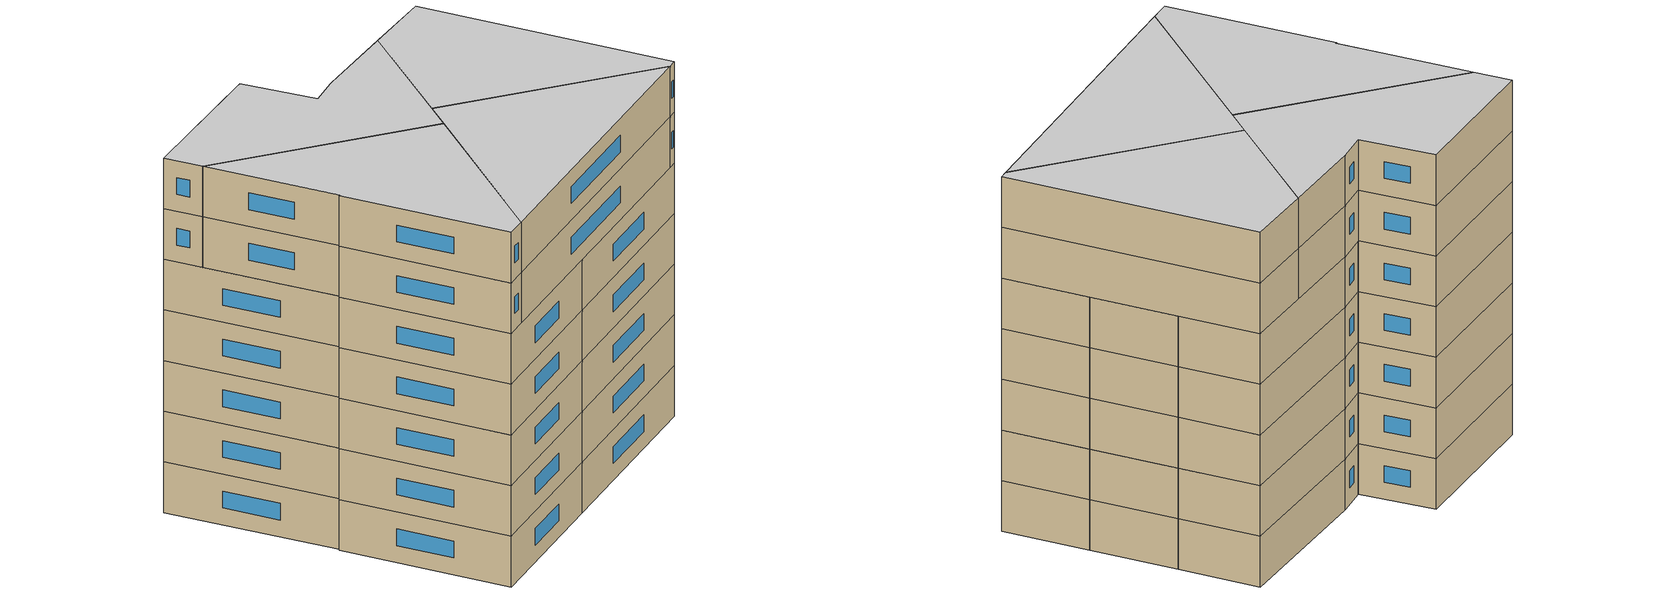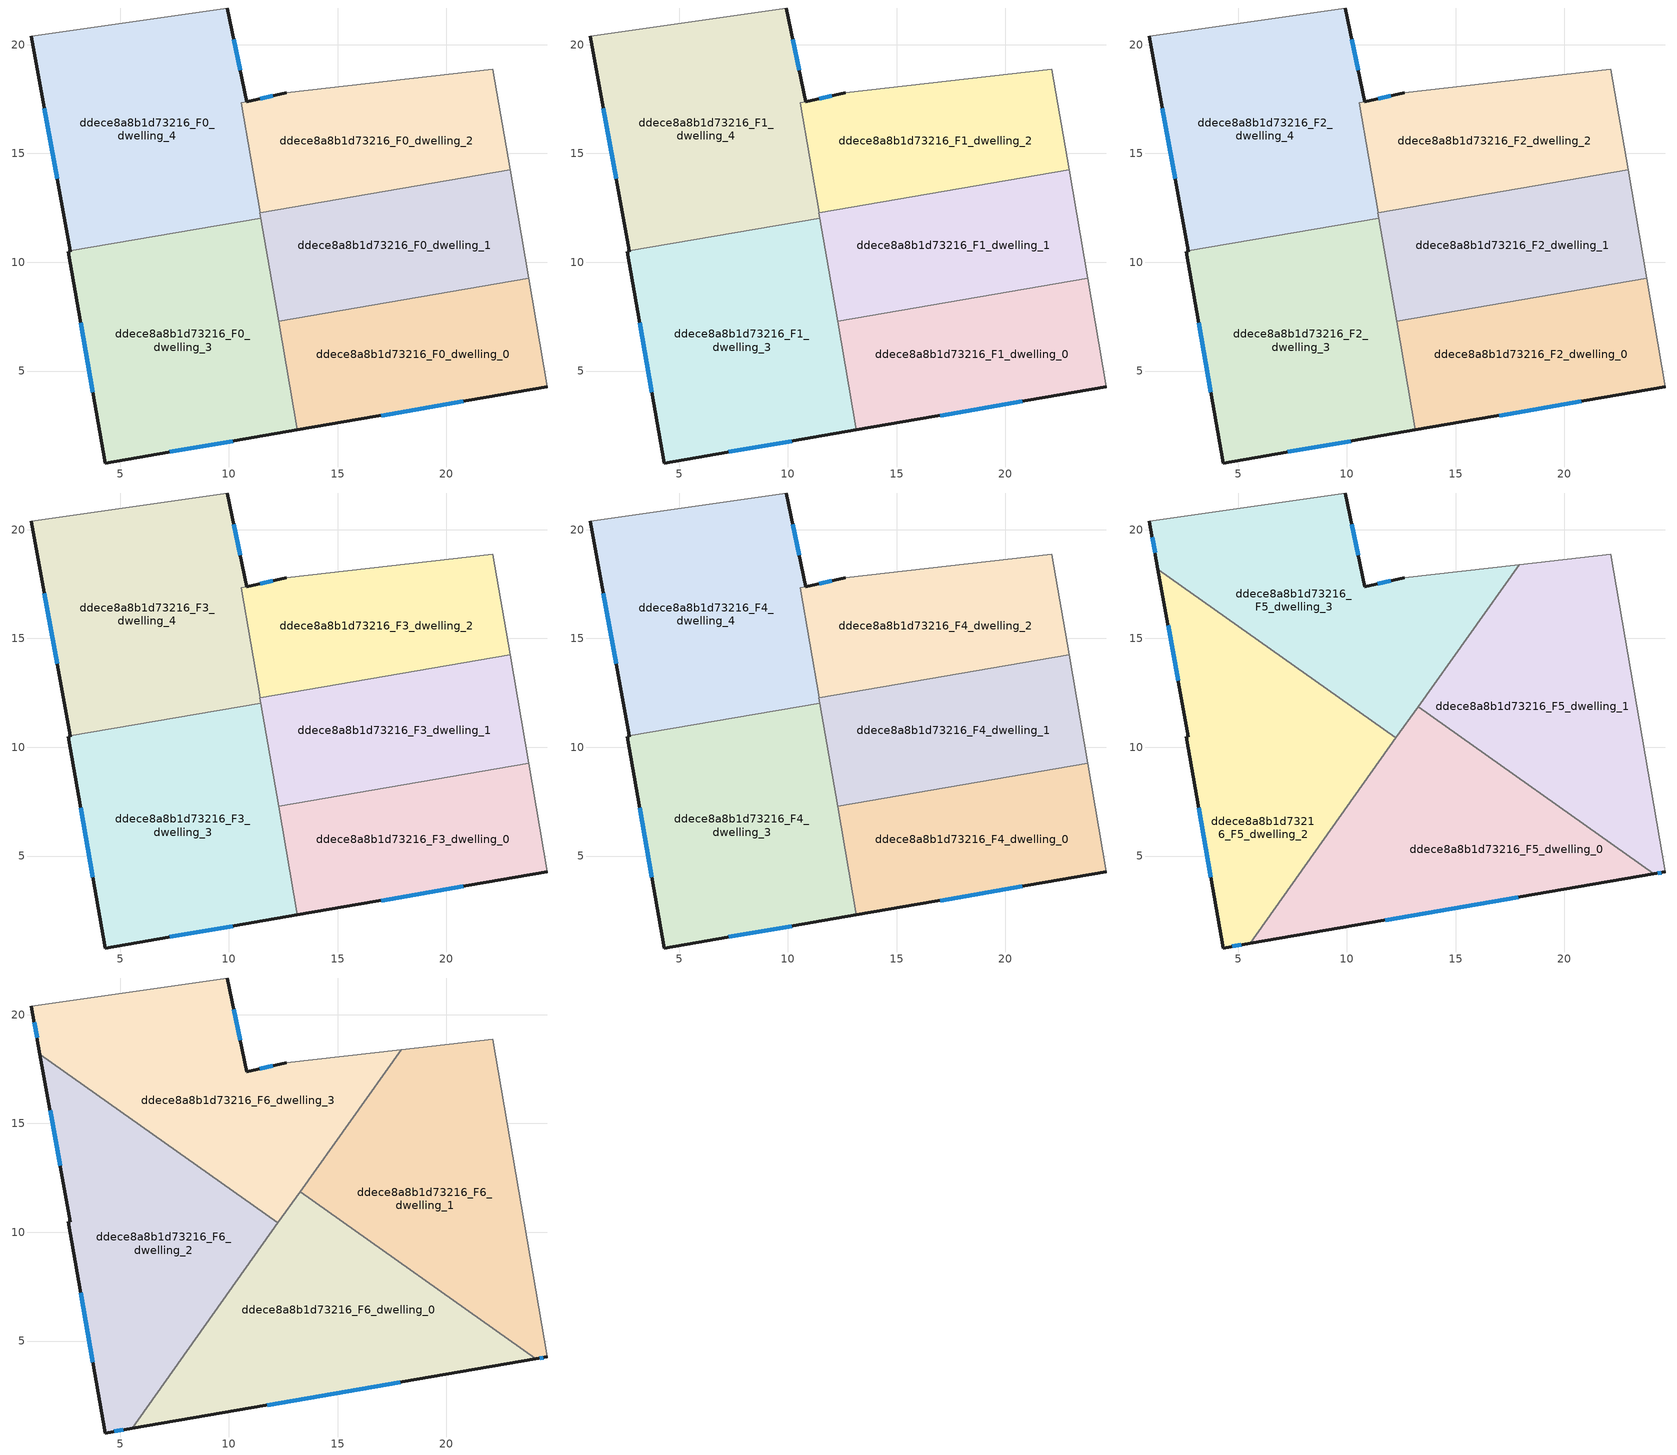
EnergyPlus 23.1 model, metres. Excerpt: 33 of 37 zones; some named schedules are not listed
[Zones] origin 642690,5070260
ddece8a8b1d73216_F0_dwelling_0
 floor ground (EU_floor_Construction): 23.78,9.26 24.63,4.27 13.14,2.29 12.29,7.29 z0
 wall outside (EU_wall_Construction): 13.14,2.29 24.63,4.27 z0:3
 wall to ddece8a8b1d73216_F0_dwelling_1 (EU_wall_Construction): 23.78,9.26 12.29,7.29 z0:3
 wall adiabatic (EU_wall_Construction): 24.63,4.27 23.78,9.26 z0:3
 wall to ddece8a8b1d73216_F0_dwelling_3 (EU_wall_Construction): 12.29,7.29 13.14,2.29 z0:3
 window (EU_Window_Construction): 17,2.95 20.78,3.61 z1.01:1.99
ddece8a8b1d73216_F0_dwelling_1
 floor ground (EU_floor_Construction): 22.93,14.25 23.78,9.26 12.29,7.29 11.43,12.28 z0
 wall adiabatic (EU_wall_Construction): 23.78,9.26 22.93,14.25 z0:3
 wall to ddece8a8b1d73216_F0_dwelling_2 (EU_wall_Construction): 22.93,14.25 11.44,12.28 z0:3
 wall to ddece8a8b1d73216_F0_dwelling_4 (EU_wall_Construction): 11.43,12.28 11.48,12.02 z0:3
 wall to ddece8a8b1d73216_F0_dwelling_3 (EU_wall_Construction): 11.48,12.02 12.29,7.29 z0:3
ddece8a8b1d73216_F0_dwelling_2
 floor ground (EU_floor_Construction): 22.14,18.88 22.93,14.25 11.44,12.28 10.57,17.32 10.83,17.38 12.63,17.78 z0
 wall outside (EU_wall_Construction): 12.63,17.78 10.83,17.38 z0:3
 wall to ddece8a8b1d73216_F0_dwelling_4 (EU_wall_Construction): 10.83,17.38 10.57,17.32 11.44,12.28 z0:3
 wall adiabatic (EU_wall_Construction): 22.93,14.25 22.14,18.88 12.63,17.78 z0:3
 window (EU_Window_Construction): 12.03,17.65 11.43,17.52 z1.01:1.99
ddece8a8b1d73216_F0_dwelling_3
 floor ground (EU_floor_Construction): 11.48,12.02 13.14,2.29 4.32,0.77 2.62,10.48 2.72,10.48 2.71,10.52 z0
 wall outside (EU_wall_Construction): 2.71,10.52 2.72,10.48 2.62,10.48 4.32,0.77 13.14,2.29 z0:3
 wall to ddece8a8b1d73216_F0_dwelling_4 (EU_wall_Construction): 11.48,12.02 2.71,10.52 z0:3
 window (EU_Window_Construction): 7.28,1.28 10.18,1.78 / 3.19,7.22 3.75,4.03 z1.01:1.99
ddece8a8b1d73216_F0_dwelling_4
 floor ground (EU_floor_Construction): 9.93,21.68 10.83,17.38 10.57,17.32 11.44,12.28 11.48,12.02 2.71,10.52 0.92,20.39 z0
 wall outside (EU_wall_Construction): 0.92,20.39 2.71,10.52 / 10.83,17.38 9.93,21.68 z0:3
 wall adiabatic (EU_wall_Construction): 9.93,21.68 0.92,20.39 z0:3
 window (EU_Window_Construction): 1.52,17.08 2.11,13.83 / 10.53,18.82 10.23,20.24 z1.01:1.99
ddece8a8b1d73216_F1_dwelling_0
 floor to ddece8a8b1d73216_F0_dwelling_0 (EU_floor_Construction): 23.78,9.26 24.63,4.27 13.14,2.29 12.29,7.29 z3
 wall outside (EU_wall_Construction): 13.14,2.29 24.63,4.27 z3:6
 wall to ddece8a8b1d73216_F1_dwelling_1 (EU_wall_Construction): 23.78,9.26 12.29,7.29 z3:6
 wall adiabatic (EU_wall_Construction): 24.63,4.27 23.78,9.26 z3:6
 wall to ddece8a8b1d73216_F1_dwelling_3 (EU_wall_Construction): 12.29,7.29 13.14,2.29 z3:6
 window (EU_Window_Construction): 17,2.95 20.78,3.61 z4.01:4.99
ddece8a8b1d73216_F1_dwelling_1
 floor to ddece8a8b1d73216_F0_dwelling_1 (EU_floor_Construction): 22.93,14.25 23.78,9.26 12.29,7.29 11.43,12.28 z3
 wall adiabatic (EU_wall_Construction): 23.78,9.26 22.93,14.25 z3:6
 wall to ddece8a8b1d73216_F1_dwelling_2 (EU_wall_Construction): 22.93,14.25 11.44,12.28 z3:6
 wall to ddece8a8b1d73216_F1_dwelling_4 (EU_wall_Construction): 11.43,12.28 11.48,12.02 z3:6
 wall to ddece8a8b1d73216_F1_dwelling_3 (EU_wall_Construction): 11.48,12.02 12.29,7.29 z3:6
ddece8a8b1d73216_F1_dwelling_2
 floor to ddece8a8b1d73216_F0_dwelling_2 (EU_floor_Construction): 22.14,18.88 22.93,14.25 11.44,12.28 10.57,17.32 10.83,17.38 12.63,17.78 z3
 wall outside (EU_wall_Construction): 12.63,17.78 10.83,17.38 z3:6
 wall to ddece8a8b1d73216_F1_dwelling_4 (EU_wall_Construction): 10.83,17.38 10.57,17.32 11.44,12.28 z3:6
 wall adiabatic (EU_wall_Construction): 22.93,14.25 22.14,18.88 12.63,17.78 z3:6
 window (EU_Window_Construction): 12.03,17.65 11.43,17.52 z4.01:4.99
ddece8a8b1d73216_F1_dwelling_3
 floor to ddece8a8b1d73216_F0_dwelling_3 (EU_floor_Construction): 11.48,12.02 13.14,2.29 4.32,0.77 2.62,10.48 2.72,10.48 2.71,10.52 z3
 wall outside (EU_wall_Construction): 2.71,10.52 2.72,10.48 2.62,10.48 4.32,0.77 13.14,2.29 z3:6
 wall to ddece8a8b1d73216_F1_dwelling_4 (EU_wall_Construction): 11.48,12.02 2.71,10.52 z3:6
 window (EU_Window_Construction): 7.28,1.28 10.18,1.78 / 3.19,7.22 3.75,4.03 z4.01:4.99
ddece8a8b1d73216_F1_dwelling_4
 floor to ddece8a8b1d73216_F0_dwelling_4 (EU_floor_Construction): 9.93,21.68 10.83,17.38 10.57,17.32 11.43,12.28 11.48,12.02 2.71,10.52 0.92,20.39 z3
 wall outside (EU_wall_Construction): 0.92,20.39 2.71,10.52 / 10.83,17.38 9.93,21.68 z3:6
 wall adiabatic (EU_wall_Construction): 9.93,21.68 0.92,20.39 z3:6
 window (EU_Window_Construction): 1.52,17.08 2.11,13.83 / 10.53,18.82 10.23,20.24 z4.01:4.99
ddece8a8b1d73216_F2_dwelling_0
 floor to ddece8a8b1d73216_F1_dwelling_0 (EU_floor_Construction): 23.78,9.26 24.63,4.27 13.14,2.29 12.29,7.29 z6
 wall outside (EU_wall_Construction): 13.14,2.29 24.63,4.27 z6:9
 wall to ddece8a8b1d73216_F2_dwelling_1 (EU_wall_Construction): 23.78,9.26 12.29,7.29 z6:9
 wall adiabatic (EU_wall_Construction): 24.63,4.27 23.78,9.26 z6:9
 wall to ddece8a8b1d73216_F2_dwelling_3 (EU_wall_Construction): 12.29,7.29 13.14,2.29 z6:9
 window (EU_Window_Construction): 17,2.95 20.78,3.61 z7.01:7.99
ddece8a8b1d73216_F2_dwelling_1
 floor to ddece8a8b1d73216_F1_dwelling_1 (EU_floor_Construction): 22.93,14.25 23.78,9.26 12.29,7.29 11.43,12.28 z6
 wall adiabatic (EU_wall_Construction): 23.78,9.26 22.93,14.25 z6:9
 wall to ddece8a8b1d73216_F2_dwelling_2 (EU_wall_Construction): 22.93,14.25 11.44,12.28 z6:9
 wall to ddece8a8b1d73216_F2_dwelling_4 (EU_wall_Construction): 11.43,12.28 11.48,12.02 z6:9
 wall to ddece8a8b1d73216_F2_dwelling_3 (EU_wall_Construction): 11.48,12.02 12.29,7.29 z6:9
ddece8a8b1d73216_F2_dwelling_2
 floor to ddece8a8b1d73216_F1_dwelling_2 (EU_floor_Construction): 22.14,18.88 22.93,14.25 11.44,12.28 10.57,17.32 10.83,17.38 12.63,17.78 z6
 wall outside (EU_wall_Construction): 12.63,17.78 10.83,17.38 z6:9
 wall to ddece8a8b1d73216_F2_dwelling_4 (EU_wall_Construction): 10.83,17.38 10.57,17.32 11.44,12.28 z6:9
 wall adiabatic (EU_wall_Construction): 22.93,14.25 22.14,18.88 12.63,17.78 z6:9
 window (EU_Window_Construction): 12.03,17.65 11.43,17.52 z7.01:7.99
ddece8a8b1d73216_F2_dwelling_3
 floor to ddece8a8b1d73216_F1_dwelling_3 (EU_floor_Construction): 11.48,12.02 13.14,2.29 4.32,0.77 2.62,10.48 2.72,10.48 2.71,10.52 z6
 wall outside (EU_wall_Construction): 2.71,10.52 2.72,10.48 2.62,10.48 4.32,0.77 13.14,2.29 z6:9
 wall to ddece8a8b1d73216_F2_dwelling_4 (EU_wall_Construction): 11.48,12.02 2.71,10.52 z6:9
 window (EU_Window_Construction): 7.28,1.28 10.18,1.78 / 3.19,7.22 3.75,4.03 z7.01:7.99
ddece8a8b1d73216_F2_dwelling_4
 floor to ddece8a8b1d73216_F1_dwelling_4 (EU_floor_Construction): 9.93,21.68 10.83,17.38 10.57,17.32 11.43,12.28 11.48,12.02 2.71,10.52 0.92,20.39 z6
 wall outside (EU_wall_Construction): 0.92,20.39 2.71,10.52 / 10.83,17.38 9.93,21.68 z6:9
 wall adiabatic (EU_wall_Construction): 9.93,21.68 0.92,20.39 z6:9
 window (EU_Window_Construction): 1.52,17.08 2.11,13.83 / 10.53,18.82 10.23,20.24 z7.01:7.99
ddece8a8b1d73216_F3_dwelling_0
 floor to ddece8a8b1d73216_F2_dwelling_0 (EU_floor_Construction): 23.78,9.26 24.63,4.27 13.14,2.29 12.29,7.29 z9
 wall outside (EU_wall_Construction): 13.14,2.29 24.63,4.27 z9:12
 wall to ddece8a8b1d73216_F3_dwelling_1 (EU_wall_Construction): 23.78,9.26 12.29,7.29 z9:12
 wall adiabatic (EU_wall_Construction): 24.63,4.27 23.78,9.26 z9:12
 wall to ddece8a8b1d73216_F3_dwelling_3 (EU_wall_Construction): 12.29,7.29 13.14,2.29 z9:12
 window (EU_Window_Construction): 17,2.95 20.78,3.61 z10.01:10.99
ddece8a8b1d73216_F3_dwelling_1
 floor to ddece8a8b1d73216_F2_dwelling_1 (EU_floor_Construction): 22.93,14.25 23.78,9.26 12.29,7.29 11.43,12.28 z9
 wall adiabatic (EU_wall_Construction): 23.78,9.26 22.93,14.25 z9:12
 wall to ddece8a8b1d73216_F3_dwelling_2 (EU_wall_Construction): 22.93,14.25 11.44,12.28 z9:12
 wall to ddece8a8b1d73216_F3_dwelling_4 (EU_wall_Construction): 11.43,12.28 11.48,12.02 z9:12
 wall to ddece8a8b1d73216_F3_dwelling_3 (EU_wall_Construction): 11.48,12.02 12.29,7.29 z9:12
ddece8a8b1d73216_F3_dwelling_2
 floor to ddece8a8b1d73216_F2_dwelling_2 (EU_floor_Construction): 22.14,18.88 22.93,14.25 11.44,12.28 10.57,17.32 10.83,17.38 12.63,17.78 z9
 wall outside (EU_wall_Construction): 12.63,17.78 10.83,17.38 z9:12
 wall to ddece8a8b1d73216_F3_dwelling_4 (EU_wall_Construction): 10.83,17.38 10.57,17.32 11.44,12.28 z9:12
 wall adiabatic (EU_wall_Construction): 22.93,14.25 22.14,18.88 12.63,17.78 z9:12
 window (EU_Window_Construction): 12.03,17.65 11.43,17.52 z10.01:10.99
ddece8a8b1d73216_F3_dwelling_3
 floor to ddece8a8b1d73216_F2_dwelling_3 (EU_floor_Construction): 11.48,12.02 13.14,2.29 4.32,0.77 2.62,10.48 2.72,10.48 2.71,10.52 z9
 wall outside (EU_wall_Construction): 2.71,10.52 2.72,10.48 2.62,10.48 4.32,0.77 13.14,2.29 z9:12
 wall to ddece8a8b1d73216_F3_dwelling_4 (EU_wall_Construction): 11.48,12.02 2.71,10.52 z9:12
 window (EU_Window_Construction): 7.28,1.28 10.18,1.78 / 3.19,7.22 3.75,4.03 z10.01:10.99
ddece8a8b1d73216_F3_dwelling_4
 floor to ddece8a8b1d73216_F2_dwelling_4 (EU_floor_Construction): 9.93,21.68 10.83,17.38 10.57,17.32 11.43,12.28 11.48,12.02 2.71,10.52 0.92,20.39 z9
 wall outside (EU_wall_Construction): 0.92,20.39 2.71,10.52 / 10.83,17.38 9.93,21.68 z9:12
 wall adiabatic (EU_wall_Construction): 9.93,21.68 0.92,20.39 z9:12
 window (EU_Window_Construction): 1.52,17.08 2.11,13.83 / 10.53,18.82 10.23,20.24 z10.01:10.99
ddece8a8b1d73216_F4_dwelling_0
 floor to ddece8a8b1d73216_F3_dwelling_0 (EU_floor_Construction): 23.78,9.26 24.63,4.27 13.14,2.29 12.29,7.29 z12
 wall outside (EU_wall_Construction): 13.14,2.29 24.63,4.27 z12:15
 wall to ddece8a8b1d73216_F4_dwelling_1 (EU_wall_Construction): 23.78,9.26 12.29,7.29 z12:15
 wall adiabatic (EU_wall_Construction): 24.63,4.27 23.78,9.26 z12:15
 wall to ddece8a8b1d73216_F4_dwelling_3 (EU_wall_Construction): 12.29,7.29 13.14,2.29 z12:15
 window (EU_Window_Construction): 17,2.95 20.78,3.61 z13.01:13.99
ddece8a8b1d73216_F4_dwelling_1
 floor to ddece8a8b1d73216_F3_dwelling_1 (EU_floor_Construction): 22.93,14.25 23.78,9.26 12.29,7.29 11.43,12.28 z12
 wall adiabatic (EU_wall_Construction): 23.78,9.26 22.93,14.25 z12:15
 wall to ddece8a8b1d73216_F4_dwelling_2 (EU_wall_Construction): 22.93,14.25 11.44,12.28 z12:15
 wall to ddece8a8b1d73216_F4_dwelling_4 (EU_wall_Construction): 11.43,12.28 11.48,12.02 z12:15
 wall to ddece8a8b1d73216_F4_dwelling_3 (EU_wall_Construction): 11.48,12.02 12.29,7.29 z12:15
 ceiling adiabatic (EU_roof_Construction): 12.26,10.42 11.68,10.83 11.85,9.85 13.87,12.7 z15
ddece8a8b1d73216_F4_dwelling_2
 floor to ddece8a8b1d73216_F3_dwelling_2 (EU_floor_Construction): 22.14,18.88 22.93,14.25 11.44,12.28 10.57,17.32 10.83,17.38 12.63,17.78 z12
 wall outside (EU_wall_Construction): 12.63,17.78 10.83,17.38 z12:15
 wall to ddece8a8b1d73216_F4_dwelling_4 (EU_wall_Construction): 10.83,17.38 10.57,17.32 11.44,12.28 z12:15
 wall adiabatic (EU_wall_Construction): 22.93,14.25 22.14,18.88 12.63,17.78 z12:15
 window (EU_Window_Construction): 12.03,17.65 11.43,17.52 z13.01:13.99
ddece8a8b1d73216_F4_dwelling_3
 floor to ddece8a8b1d73216_F3_dwelling_3 (EU_floor_Construction): 11.48,12.02 13.14,2.29 4.32,0.77 2.62,10.48 2.72,10.48 2.71,10.52 z12
 wall outside (EU_wall_Construction): 2.71,10.52 2.72,10.48 2.62,10.48 4.32,0.77 13.14,2.29 z12:15
 wall to ddece8a8b1d73216_F4_dwelling_4 (EU_wall_Construction): 11.48,12.02 2.71,10.52 z12:15
 window (EU_Window_Construction): 7.28,1.28 10.18,1.78 / 3.19,7.22 3.75,4.03 z13.01:13.99
ddece8a8b1d73216_F4_dwelling_4
 floor to ddece8a8b1d73216_F3_dwelling_4 (EU_floor_Construction): 9.93,21.68 10.83,17.38 10.57,17.32 11.43,12.28 11.48,12.02 2.71,10.52 0.92,20.39 z12
 wall outside (EU_wall_Construction): 0.92,20.39 2.71,10.52 / 10.83,17.38 9.93,21.68 z12:15
 wall adiabatic (EU_wall_Construction): 9.93,21.68 0.92,20.39 z12:15
 window (EU_Window_Construction): 1.52,17.08 2.11,13.83 / 10.53,18.82 10.23,20.24 z13.01:13.99
ddece8a8b1d73216_F5_dwelling_0
 floor to ddece8a8b1d73216_F4_dwelling_0 (EU_floor_Construction): 24.11,4.18 13.14,2.29 12.29,7.29 18.28,8.32 z15
 floor to ddece8a8b1d73216_F4_dwelling_3 (EU_floor_Construction): 11.85,9.85 13.14,2.29 5.56,0.99 z15
 floor to ddece8a8b1d73216_F4_dwelling_1 (EU_floor_Construction): 18.28,8.32 12.29,7.29 11.85,9.85 13.28,11.87 z15
 wall outside (EU_wall_Construction): 5.56,0.99 24.11,4.18 z15:18
 wall to ddece8a8b1d73216_F5_dwelling_1 (EU_wall_Construction): 24.11,4.18 13.28,11.87 z15:18
 wall to ddece8a8b1d73216_F5_dwelling_2 (EU_wall_Construction): 12.26,10.42 5.56,0.99 z15:18
 wall to ddece8a8b1d73216_F5_dwelling_3 (EU_wall_Construction): 13.28,11.87 12.26,10.42 z15:18
 window (EU_Window_Construction): 11.78,2.06 17.89,3.11 z16.01:16.99
ddece8a8b1d73216_F5_dwelling_1
 floor to ddece8a8b1d73216_F4_dwelling_1 (EU_floor_Construction): 22.93,14.25 23.78,9.26 18.28,8.32 13.28,11.87 13.87,12.7 z15
 floor to ddece8a8b1d73216_F4_dwelling_0 (EU_floor_Construction): 23.78,9.26 24.63,4.27 24.11,4.18 18.28,8.32 z15
 floor to ddece8a8b1d73216_F4_dwelling_2 (EU_floor_Construction): 22.14,18.88 22.93,14.25 13.87,12.7 17.91,18.39 z15
 wall outside (EU_wall_Construction): 24.11,4.18 24.63,4.27 z15:18
 wall adiabatic (EU_wall_Construction): 24.63,4.27 22.14,18.88 17.91,18.39 z15:18
 wall to ddece8a8b1d73216_F5_dwelling_3 (EU_wall_Construction): 17.91,18.39 13.28,11.87 z15:18
 window (EU_Window_Construction): 24.28,4.21 24.46,4.24 z16.01:16.99
ddece8a8b1d73216_F5_dwelling_2
 floor to ddece8a8b1d73216_F4_dwelling_3 (EU_floor_Construction): 11.68,10.83 11.85,9.85 5.56,0.99 4.32,0.77 2.62,10.48 2.72,10.48 2.71,10.52 10.3,11.82 z15
 floor adiabatic (EU_floor_Construction): 12.26,10.42 11.85,9.85 11.68,10.83 z15
 floor to ddece8a8b1d73216_F4_dwelling_4 (EU_floor_Construction): 10.3,11.82 2.71,10.52 1.32,18.19 z15
 wall outside (EU_wall_Construction): 1.32,18.19 2.72,10.48 2.62,10.48 4.32,0.77 5.56,0.99 z15:18
 wall to ddece8a8b1d73216_F5_dwelling_3 (EU_wall_Construction): 12.26,10.42 1.32,18.19 z15:18
 window (EU_Window_Construction): 1.79,15.6 2.25,13.06 / 4.73,0.84 5.14,0.91 / 3.19,7.22 3.75,4.03 z16.01:16.99
ddece8a8b1d73216_F5_dwelling_3
 floor outside (EU_floor_Construction): 9.93,21.68 10.83,17.38 10.57,17.32 10.83,17.38 z15
 floor to ddece8a8b1d73216_F4_dwelling_2 (EU_floor_Construction): 17.91,18.39 13.87,12.7 11.44,12.28 10.57,17.32 10.83,17.38 12.63,17.78 z15
 floor to ddece8a8b1d73216_F4_dwelling_4 (EU_floor_Construction): 9.93,21.68 10.83,17.38 10.57,17.32 11.43,12.28 11.48,12.02 10.3,11.82 1.32,18.19 0.92,20.39 z15
 floor to ddece8a8b1d73216_F4_dwelling_3 (EU_floor_Construction): 11.48,12.02 11.68,10.83 10.3,11.82 z15
 floor to ddece8a8b1d73216_F4_dwelling_1 (EU_floor_Construction): 13.87,12.7 12.26,10.42 11.68,10.83 11.48,12.02 11.44,12.28 z15
 wall outside (EU_wall_Construction): 0.92,20.39 1.32,18.19 / 12.63,17.78 10.83,17.38 9.93,21.68 z15:18
 wall adiabatic (EU_wall_Construction): 9.93,21.68 0.92,20.39 / 17.91,18.39 12.63,17.78 z15:18
 window (EU_Window_Construction): 1.05,19.65 1.19,18.93 / 10.53,18.82 10.23,20.24 / 12.02,17.65 11.43,17.52 z16.01:16.99
ddece8a8b1d73216_F6_dwelling_0
 floor to ddece8a8b1d73216_F5_dwelling_0 (EU_floor_Construction): 24.11,4.18 5.56,0.99 13.28,11.87 z18
 wall outside (EU_wall_Construction): 5.56,0.99 24.11,4.18 z18:21
 wall to ddece8a8b1d73216_F6_dwelling_1 (EU_wall_Construction): 24.11,4.18 13.28,11.87 z18:21
 wall to ddece8a8b1d73216_F6_dwelling_2 (EU_wall_Construction): 12.26,10.42 5.56,0.99 z18:21
 wall to ddece8a8b1d73216_F6_dwelling_3 (EU_wall_Construction): 13.28,11.87 12.26,10.42 z18:21
 window (EU_Window_Construction): 11.78,2.06 17.89,3.11 z19.01:19.99
 ceiling to ddece8a8b1d73216_F7_dwelling_0 (EU_floor_Construction): 24.11,4.18 13.28,11.87 5.56,0.99 z21
ddece8a8b1d73216_F6_dwelling_1
 floor to ddece8a8b1d73216_F5_dwelling_1 (EU_floor_Construction): 22.14,18.88 24.63,4.27 24.11,4.18 13.28,11.87 17.91,18.39 z18
 wall outside (EU_wall_Construction): 24.11,4.18 24.63,4.27 z18:21
 wall adiabatic (EU_wall_Construction): 24.63,4.27 22.14,18.88 17.91,18.39 z18:21
 wall to ddece8a8b1d73216_F6_dwelling_3 (EU_wall_Construction): 17.91,18.39 13.28,11.87 z18:21
 window (EU_Window_Construction): 24.28,4.21 24.46,4.24 z19.01:19.99
 ceiling to ddece8a8b1d73216_F7_dwelling_1 (EU_floor_Construction): 24.63,4.27 22.14,18.88 17.91,18.39 13.28,11.87 24.11,4.18 z21
ddece8a8b1d73216_F6_dwelling_2
 floor to ddece8a8b1d73216_F5_dwelling_2 (EU_floor_Construction): 12.26,10.42 5.56,0.99 4.32,0.77 2.62,10.48 2.72,10.48 1.32,18.19 z18
 wall outside (EU_wall_Construction): 1.32,18.19 2.72,10.48 2.62,10.48 4.32,0.77 5.56,0.99 z18:21
 wall to ddece8a8b1d73216_F6_dwelling_3 (EU_wall_Construction): 12.26,10.42 1.32,18.19 z18:21
 window (EU_Window_Construction): 1.79,15.6 2.25,13.06 / 4.73,0.84 5.14,0.91 / 3.19,7.22 3.75,4.03 z19.01:19.99
 ceiling to ddece8a8b1d73216_F7_dwelling_2 (EU_floor_Construction): 5.56,0.99 12.26,10.42 1.32,18.19 2.72,10.48 2.62,10.48 4.32,0.77 z21
ddece8a8b1d73216_F6_dwelling_3
 floor to ddece8a8b1d73216_F5_dwelling_3 (EU_floor_Construction): 17.91,18.39 12.26,10.42 1.32,18.19 0.92,20.39 9.93,21.68 10.83,17.38 12.63,17.78 z18
 wall outside (EU_wall_Construction): 0.92,20.39 1.32,18.19 / 12.63,17.78 10.83,17.38 9.93,21.68 z18:21
 wall adiabatic (EU_wall_Construction): 9.93,21.68 0.92,20.39 / 17.91,18.39 12.63,17.78 z18:21
 window (EU_Window_Construction): 1.05,19.65 1.19,18.93 / 10.53,18.82 10.23,20.24 / 12.02,17.65 11.43,17.52 z19.01:19.99
 ceiling to ddece8a8b1d73216_F7_dwelling_3 (EU_floor_Construction): 12.26,10.42 17.91,18.39 12.63,17.78 10.83,17.38 9.93,21.68 0.92,20.39 1.32,18.19 z21
[Building]
EU S2 Campaign: North Axis=0; Terrain=City; Solar Distribution=FullExterior
[Site:Location]
Lyon-Bron: Latitude=45.75; Longitude=5; Time Zone=1; Elevation=198
[SizingPeriod:WeatherFileDays]
AnnualSizingPeriod: Begin Month=1; Begin Day of Month=1; End Month=12; End Day of Month=31; Day of Week for Start Day=Monday; Use Weather File Daylight Saving Period=No; Use Weather File Rain and Snow Indicators=No
[MATERIAL]
EU_InternalMass_Material: Roughness=MediumRough; Thickness=0.1; Conductivity=1; Density=1800; Specific Heat=900; Thermal Absorptance=0.9; Solar Absorptance=0.7; Visible Absorptance=0.7
[MATERIAL:NOMASS] Roughness=MediumRough; Thermal Absorptance=0.9; Solar Absorptance=0.7; Visible Absorptance=0.7
Name | Thermal Resistance
EU_wall_NoMass | 2.13739
EU_roof_NoMass | 2.58516
EU_floor_NoMass | 2.09377
[WINDOWMATERIAL:SIMPLEGLAZINGSYSTEM]
EU_Window_SimpleGlazing: UFactor=1.70574; Solar Heat Gain Coefficient=0.63; Visible Transmittance=0.63
[CONSTRUCTION]
EU_wall_Construction: EU_wall_NoMass
EU_roof_Construction: EU_roof_NoMass
EU_floor_Construction: EU_floor_NoMass
EU_Window_Construction: EU_Window_SimpleGlazing
EU_InternalMass_Construction: EU_InternalMass_Material
[ZONE] Type=1; Multiplier=1; Ceiling Height=autocalculate; Floor Area=autocalculate; Part of Total Floor Area=Yes
Name | Volume
ddece8a8b1d73216_F0_dwelling_0; ddece8a8b1d73216_F1_dwelling_0; ddece8a8b1d73216_F2_dwelling_0; ddece8a8b1d73216_F3_dwelling_0; ddece8a8b1d73216_F4_dwelling_0 | 177.226
ddece8a8b1d73216_F5_dwelling_0; ddece8a8b1d73216_F6_dwelling_0 | 265.809
ddece8a8b1d73216_F0_dwelling_1; ddece8a8b1d73216_F1_dwelling_1; ddece8a8b1d73216_F2_dwelling_1; ddece8a8b1d73216_F3_dwelling_1; ddece8a8b1d73216_F4_dwelling_1 | 177.188
ddece8a8b1d73216_F5_dwelling_1; ddece8a8b1d73216_F6_dwelling_1 | 265.81
ddece8a8b1d73216_F0_dwelling_2; ddece8a8b1d73216_F1_dwelling_2; ddece8a8b1d73216_F2_dwelling_2; ddece8a8b1d73216_F3_dwelling_2; ddece8a8b1d73216_F4_dwelling_2 | 174.687
ddece8a8b1d73216_F5_dwelling_2; ddece8a8b1d73216_F6_dwelling_2 | 265.792
ddece8a8b1d73216_F0_dwelling_3; ddece8a8b1d73216_F1_dwelling_3; ddece8a8b1d73216_F2_dwelling_3; ddece8a8b1d73216_F3_dwelling_3; ddece8a8b1d73216_F4_dwelling_3 | 265.799
ddece8a8b1d73216_F5_dwelling_3; ddece8a8b1d73216_F6_dwelling_3 | 265.813
ddece8a8b1d73216_F0_dwelling_4 | 268.343
ddece8a8b1d73216_F1_dwelling_4; ddece8a8b1d73216_F2_dwelling_4; ddece8a8b1d73216_F3_dwelling_4; ddece8a8b1d73216_F4_dwelling_4 | 268.299
[INTERNALMASS] Construction=EU_InternalMass_Construction
Name | Zone or ZoneList | Surface Area
ddece8a8b1d73216_F0_dwelling_0_EU_InternalMass | ddece8a8b1d73216_F0_dwelling_0 | 59.0753
ddece8a8b1d73216_F0_dwelling_1_EU_InternalMass | ddece8a8b1d73216_F0_dwelling_1 | 59.0624
ddece8a8b1d73216_F0_dwelling_2_EU_InternalMass | ddece8a8b1d73216_F0_dwelling_2 | 58.2289
ddece8a8b1d73216_F0_dwelling_3_EU_InternalMass | ddece8a8b1d73216_F0_dwelling_3 | 88.5998
ddece8a8b1d73216_F0_dwelling_4_EU_InternalMass | ddece8a8b1d73216_F0_dwelling_4 | 89.4474
ddece8a8b1d73216_F1_dwelling_0_EU_InternalMass | ddece8a8b1d73216_F1_dwelling_0 | 59.0753
ddece8a8b1d73216_F1_dwelling_1_EU_InternalMass | ddece8a8b1d73216_F1_dwelling_1 | 59.0624
ddece8a8b1d73216_F1_dwelling_2_EU_InternalMass | ddece8a8b1d73216_F1_dwelling_2 | 58.2289
ddece8a8b1d73216_F1_dwelling_3_EU_InternalMass | ddece8a8b1d73216_F1_dwelling_3 | 88.5998
ddece8a8b1d73216_F1_dwelling_4_EU_InternalMass | ddece8a8b1d73216_F1_dwelling_4 | 89.4474
ddece8a8b1d73216_F2_dwelling_0_EU_InternalMass | ddece8a8b1d73216_F2_dwelling_0 | 59.0753
ddece8a8b1d73216_F2_dwelling_1_EU_InternalMass | ddece8a8b1d73216_F2_dwelling_1 | 59.0624
ddece8a8b1d73216_F2_dwelling_2_EU_InternalMass | ddece8a8b1d73216_F2_dwelling_2 | 58.2289
ddece8a8b1d73216_F2_dwelling_3_EU_InternalMass | ddece8a8b1d73216_F2_dwelling_3 | 88.5998
ddece8a8b1d73216_F2_dwelling_4_EU_InternalMass | ddece8a8b1d73216_F2_dwelling_4 | 89.4474
ddece8a8b1d73216_F3_dwelling_0_EU_InternalMass | ddece8a8b1d73216_F3_dwelling_0 | 59.0753
ddece8a8b1d73216_F3_dwelling_1_EU_InternalMass | ddece8a8b1d73216_F3_dwelling_1 | 59.0624
ddece8a8b1d73216_F3_dwelling_2_EU_InternalMass | ddece8a8b1d73216_F3_dwelling_2 | 58.2289
ddece8a8b1d73216_F3_dwelling_3_EU_InternalMass | ddece8a8b1d73216_F3_dwelling_3 | 88.5998
ddece8a8b1d73216_F3_dwelling_4_EU_InternalMass | ddece8a8b1d73216_F3_dwelling_4 | 89.4474
ddece8a8b1d73216_F4_dwelling_0_EU_InternalMass | ddece8a8b1d73216_F4_dwelling_0 | 59.0753
ddece8a8b1d73216_F4_dwelling_1_EU_InternalMass | ddece8a8b1d73216_F4_dwelling_1 | 59.0624
ddece8a8b1d73216_F4_dwelling_2_EU_InternalMass | ddece8a8b1d73216_F4_dwelling_2 | 58.2289
ddece8a8b1d73216_F4_dwelling_3_EU_InternalMass | ddece8a8b1d73216_F4_dwelling_3 | 88.5998
ddece8a8b1d73216_F4_dwelling_4_EU_InternalMass | ddece8a8b1d73216_F4_dwelling_4 | 89.4474
ddece8a8b1d73216_F5_dwelling_0_EU_InternalMass | ddece8a8b1d73216_F5_dwelling_0 | 88.603
ddece8a8b1d73216_F5_dwelling_1_EU_InternalMass | ddece8a8b1d73216_F5_dwelling_1 | 88.6034
ddece8a8b1d73216_F5_dwelling_2_EU_InternalMass | ddece8a8b1d73216_F5_dwelling_2 | 88.5973
ddece8a8b1d73216_F5_dwelling_3_EU_InternalMass | ddece8a8b1d73216_F5_dwelling_3 | 88.6043
ddece8a8b1d73216_F6_dwelling_0_EU_InternalMass | ddece8a8b1d73216_F6_dwelling_0 | 88.603
ddece8a8b1d73216_F6_dwelling_1_EU_InternalMass | ddece8a8b1d73216_F6_dwelling_1 | 88.6034
ddece8a8b1d73216_F6_dwelling_2_EU_InternalMass | ddece8a8b1d73216_F6_dwelling_2 | 88.5973
ddece8a8b1d73216_F6_dwelling_3_EU_InternalMass | ddece8a8b1d73216_F6_dwelling_3 | 88.6043
[OTHEREQUIPMENT] Fuel Type=Electricity; Design Level Calculation Method=Watts/Area; Power per Zone Floor Area=1; Fraction Latent=0; Fraction Radiant=0; Fraction Lost=0; Carbon Dioxide Generation Rate=0; EndUse Subcategory=EU_Step8_InternalGains
Name | Zone or ZoneList or Space or SpaceList | Schedule
EU_Step8_InternalGain_ddece8a8b1d73216_F0_dwelling_0_f000 | ddece8a8b1d73216_F0_dwelling_0 | EU_Step8_GainSchedule_ddece8a8b1d73216_F0_dwelling_0_f000
EU_Step8_InternalGain_ddece8a8b1d73216_F0_dwelling_1_f000 | ddece8a8b1d73216_F0_dwelling_1 | EU_Step8_GainSchedule_ddece8a8b1d73216_F0_dwelling_1_f000
EU_Step8_InternalGain_ddece8a8b1d73216_F0_dwelling_2_f000 | ddece8a8b1d73216_F0_dwelling_2 | EU_Step8_GainSchedule_ddece8a8b1d73216_F0_dwelling_2_f000
EU_Step8_InternalGain_ddece8a8b1d73216_F0_dwelling_3_f000 | ddece8a8b1d73216_F0_dwelling_3 | EU_Step8_GainSchedule_ddece8a8b1d73216_F0_dwelling_3_f000
EU_Step8_InternalGain_ddece8a8b1d73216_F0_dwelling_4_f000 | ddece8a8b1d73216_F0_dwelling_4 | EU_Step8_GainSchedule_ddece8a8b1d73216_F0_dwelling_4_f000
EU_Step8_InternalGain_ddece8a8b1d73216_F1_dwelling_0_f000 | ddece8a8b1d73216_F1_dwelling_0 | EU_Step8_GainSchedule_ddece8a8b1d73216_F1_dwelling_0_f000
EU_Step8_InternalGain_ddece8a8b1d73216_F1_dwelling_1_f000 | ddece8a8b1d73216_F1_dwelling_1 | EU_Step8_GainSchedule_ddece8a8b1d73216_F1_dwelling_1_f000
EU_Step8_InternalGain_ddece8a8b1d73216_F1_dwelling_2_f000 | ddece8a8b1d73216_F1_dwelling_2 | EU_Step8_GainSchedule_ddece8a8b1d73216_F1_dwelling_2_f000
EU_Step8_InternalGain_ddece8a8b1d73216_F1_dwelling_3_f000 | ddece8a8b1d73216_F1_dwelling_3 | EU_Step8_GainSchedule_ddece8a8b1d73216_F1_dwelling_3_f000
EU_Step8_InternalGain_ddece8a8b1d73216_F1_dwelling_4_f000 | ddece8a8b1d73216_F1_dwelling_4 | EU_Step8_GainSchedule_ddece8a8b1d73216_F1_dwelling_4_f000
EU_Step8_InternalGain_ddece8a8b1d73216_F2_dwelling_0_f000 | ddece8a8b1d73216_F2_dwelling_0 | EU_Step8_GainSchedule_ddece8a8b1d73216_F2_dwelling_0_f000
EU_Step8_InternalGain_ddece8a8b1d73216_F2_dwelling_1_f000 | ddece8a8b1d73216_F2_dwelling_1 | EU_Step8_GainSchedule_ddece8a8b1d73216_F2_dwelling_1_f000
EU_Step8_InternalGain_ddece8a8b1d73216_F2_dwelling_2_f000 | ddece8a8b1d73216_F2_dwelling_2 | EU_Step8_GainSchedule_ddece8a8b1d73216_F2_dwelling_2_f000
EU_Step8_InternalGain_ddece8a8b1d73216_F2_dwelling_3_f000 | ddece8a8b1d73216_F2_dwelling_3 | EU_Step8_GainSchedule_ddece8a8b1d73216_F2_dwelling_3_f000
EU_Step8_InternalGain_ddece8a8b1d73216_F2_dwelling_4_f000 | ddece8a8b1d73216_F2_dwelling_4 | EU_Step8_GainSchedule_ddece8a8b1d73216_F2_dwelling_4_f000
EU_Step8_InternalGain_ddece8a8b1d73216_F3_dwelling_0_f000 | ddece8a8b1d73216_F3_dwelling_0 | EU_Step8_GainSchedule_ddece8a8b1d73216_F3_dwelling_0_f000
EU_Step8_InternalGain_ddece8a8b1d73216_F3_dwelling_1_f000 | ddece8a8b1d73216_F3_dwelling_1 | EU_Step8_GainSchedule_ddece8a8b1d73216_F3_dwelling_1_f000
EU_Step8_InternalGain_ddece8a8b1d73216_F3_dwelling_2_f000 | ddece8a8b1d73216_F3_dwelling_2 | EU_Step8_GainSchedule_ddece8a8b1d73216_F3_dwelling_2_f000
EU_Step8_InternalGain_ddece8a8b1d73216_F3_dwelling_3_f000 | ddece8a8b1d73216_F3_dwelling_3 | EU_Step8_GainSchedule_ddece8a8b1d73216_F3_dwelling_3_f000
EU_Step8_InternalGain_ddece8a8b1d73216_F3_dwelling_4_f000 | ddece8a8b1d73216_F3_dwelling_4 | EU_Step8_GainSchedule_ddece8a8b1d73216_F3_dwelling_4_f000
EU_Step8_InternalGain_ddece8a8b1d73216_F4_dwelling_0_f000 | ddece8a8b1d73216_F4_dwelling_0 | EU_Step8_GainSchedule_ddece8a8b1d73216_F4_dwelling_0_f000
EU_Step8_InternalGain_ddece8a8b1d73216_F4_dwelling_1_f000 | ddece8a8b1d73216_F4_dwelling_1 | EU_Step8_GainSchedule_ddece8a8b1d73216_F4_dwelling_1_f000
EU_Step8_InternalGain_ddece8a8b1d73216_F4_dwelling_2_f000 | ddece8a8b1d73216_F4_dwelling_2 | EU_Step8_GainSchedule_ddece8a8b1d73216_F4_dwelling_2_f000
EU_Step8_InternalGain_ddece8a8b1d73216_F4_dwelling_3_f000 | ddece8a8b1d73216_F4_dwelling_3 | EU_Step8_GainSchedule_ddece8a8b1d73216_F4_dwelling_3_f000
EU_Step8_InternalGain_ddece8a8b1d73216_F4_dwelling_4_f000 | ddece8a8b1d73216_F4_dwelling_4 | EU_Step8_GainSchedule_ddece8a8b1d73216_F4_dwelling_4_f000
EU_Step8_InternalGain_ddece8a8b1d73216_F5_dwelling_0_f000 | ddece8a8b1d73216_F5_dwelling_0 | EU_Step8_GainSchedule_ddece8a8b1d73216_F5_dwelling_0_f000
EU_Step8_InternalGain_ddece8a8b1d73216_F5_dwelling_1_f000 | ddece8a8b1d73216_F5_dwelling_1 | EU_Step8_GainSchedule_ddece8a8b1d73216_F5_dwelling_1_f000
EU_Step8_InternalGain_ddece8a8b1d73216_F5_dwelling_2_f000 | ddece8a8b1d73216_F5_dwelling_2 | EU_Step8_GainSchedule_ddece8a8b1d73216_F5_dwelling_2_f000
EU_Step8_InternalGain_ddece8a8b1d73216_F5_dwelling_3_f000 | ddece8a8b1d73216_F5_dwelling_3 | EU_Step8_GainSchedule_ddece8a8b1d73216_F5_dwelling_3_f000
EU_Step8_InternalGain_ddece8a8b1d73216_F6_dwelling_0_f000 | ddece8a8b1d73216_F6_dwelling_0 | EU_Step8_GainSchedule_ddece8a8b1d73216_F6_dwelling_0_f000
EU_Step8_InternalGain_ddece8a8b1d73216_F6_dwelling_1_f000 | ddece8a8b1d73216_F6_dwelling_1 | EU_Step8_GainSchedule_ddece8a8b1d73216_F6_dwelling_1_f000
EU_Step8_InternalGain_ddece8a8b1d73216_F6_dwelling_2_f000 | ddece8a8b1d73216_F6_dwelling_2 | EU_Step8_GainSchedule_ddece8a8b1d73216_F6_dwelling_2_f000
EU_Step8_InternalGain_ddece8a8b1d73216_F6_dwelling_3_f000 | ddece8a8b1d73216_F6_dwelling_3 | EU_Step8_GainSchedule_ddece8a8b1d73216_F6_dwelling_3_f000
[ZONEVENTILATION:DESIGNFLOWRATE] Schedule=EU_AlwaysOn; Design Flow Rate Calculation Method=AirChanges/Hour; Air Changes per Hour=0.487355; Ventilation Type=Natural; Fan Pressure Rise=0; Fan Total Efficiency=1; Constant Term Coefficient=1; Temperature Term Coefficient=0; Velocity Term Coefficient=0; Velocity Squared Term Coefficient=0; Minimum Indoor Temperature=-100; Maximum Indoor Temperature=100; Delta Temperature=-100; Minimum Outdoor Temperature=-100; Maximum Outdoor Temperature=100; Maximum Wind Speed=40
Name | Zone or ZoneList or Space or SpaceList
EU_ConstantAir_ddece8a8b1d73216_F0_dwelling_0 | ddece8a8b1d73216_F0_dwelling_0
EU_ConstantAir_ddece8a8b1d73216_F0_dwelling_1 | ddece8a8b1d73216_F0_dwelling_1
EU_ConstantAir_ddece8a8b1d73216_F0_dwelling_2 | ddece8a8b1d73216_F0_dwelling_2
EU_ConstantAir_ddece8a8b1d73216_F0_dwelling_3 | ddece8a8b1d73216_F0_dwelling_3
EU_ConstantAir_ddece8a8b1d73216_F0_dwelling_4 | ddece8a8b1d73216_F0_dwelling_4
EU_ConstantAir_ddece8a8b1d73216_F1_dwelling_0 | ddece8a8b1d73216_F1_dwelling_0
EU_ConstantAir_ddece8a8b1d73216_F1_dwelling_1 | ddece8a8b1d73216_F1_dwelling_1
EU_ConstantAir_ddece8a8b1d73216_F1_dwelling_2 | ddece8a8b1d73216_F1_dwelling_2
EU_ConstantAir_ddece8a8b1d73216_F1_dwelling_3 | ddece8a8b1d73216_F1_dwelling_3
EU_ConstantAir_ddece8a8b1d73216_F1_dwelling_4 | ddece8a8b1d73216_F1_dwelling_4
EU_ConstantAir_ddece8a8b1d73216_F2_dwelling_0 | ddece8a8b1d73216_F2_dwelling_0
EU_ConstantAir_ddece8a8b1d73216_F2_dwelling_1 | ddece8a8b1d73216_F2_dwelling_1
EU_ConstantAir_ddece8a8b1d73216_F2_dwelling_2 | ddece8a8b1d73216_F2_dwelling_2
EU_ConstantAir_ddece8a8b1d73216_F2_dwelling_3 | ddece8a8b1d73216_F2_dwelling_3
EU_ConstantAir_ddece8a8b1d73216_F2_dwelling_4 | ddece8a8b1d73216_F2_dwelling_4
EU_ConstantAir_ddece8a8b1d73216_F3_dwelling_0 | ddece8a8b1d73216_F3_dwelling_0
EU_ConstantAir_ddece8a8b1d73216_F3_dwelling_1 | ddece8a8b1d73216_F3_dwelling_1
EU_ConstantAir_ddece8a8b1d73216_F3_dwelling_2 | ddece8a8b1d73216_F3_dwelling_2
EU_ConstantAir_ddece8a8b1d73216_F3_dwelling_3 | ddece8a8b1d73216_F3_dwelling_3
EU_ConstantAir_ddece8a8b1d73216_F3_dwelling_4 | ddece8a8b1d73216_F3_dwelling_4
EU_ConstantAir_ddece8a8b1d73216_F4_dwelling_0 | ddece8a8b1d73216_F4_dwelling_0
EU_ConstantAir_ddece8a8b1d73216_F4_dwelling_1 | ddece8a8b1d73216_F4_dwelling_1
EU_ConstantAir_ddece8a8b1d73216_F4_dwelling_2 | ddece8a8b1d73216_F4_dwelling_2
EU_ConstantAir_ddece8a8b1d73216_F4_dwelling_3 | ddece8a8b1d73216_F4_dwelling_3
EU_ConstantAir_ddece8a8b1d73216_F4_dwelling_4 | ddece8a8b1d73216_F4_dwelling_4
EU_ConstantAir_ddece8a8b1d73216_F5_dwelling_0 | ddece8a8b1d73216_F5_dwelling_0
EU_ConstantAir_ddece8a8b1d73216_F5_dwelling_1 | ddece8a8b1d73216_F5_dwelling_1
EU_ConstantAir_ddece8a8b1d73216_F5_dwelling_2 | ddece8a8b1d73216_F5_dwelling_2
EU_ConstantAir_ddece8a8b1d73216_F5_dwelling_3 | ddece8a8b1d73216_F5_dwelling_3
EU_ConstantAir_ddece8a8b1d73216_F6_dwelling_0 | ddece8a8b1d73216_F6_dwelling_0
EU_ConstantAir_ddece8a8b1d73216_F6_dwelling_1 | ddece8a8b1d73216_F6_dwelling_1
EU_ConstantAir_ddece8a8b1d73216_F6_dwelling_2 | ddece8a8b1d73216_F6_dwelling_2
EU_ConstantAir_ddece8a8b1d73216_F6_dwelling_3 | ddece8a8b1d73216_F6_dwelling_3
[HVACTEMPLATE:ZONE:IDEALLOADSAIRSYSTEM] System Availability Schedule=EU_AlwaysOn; Maximum Heating Supply Air Temperature=50; Minimum Cooling Supply Air Temperature=13; Maximum Heating Supply Air Humidity Ratio=0.0156; Minimum Cooling Supply Air Humidity Ratio=0.0077; Heating Limit=NoLimit; Cooling Limit=NoLimit; Heating Availability Schedule=EU_AlwaysOn; Cooling Availability Schedule=EU_CoolingOff; Dehumidification Control Type=ConstantSensibleHeatRatio; Cooling Sensible Heat Ratio=0.7; Dehumidification Setpoint=60; Humidification Control Type=None; Humidification Setpoint=30; Outdoor Air Method=None; Outdoor Air Flow Rate per Person=0.00944; Outdoor Air Flow Rate per Zone Floor Area=0; Outdoor Air Flow Rate per Zone=0; Demand Controlled Ventilation Type=None; Outdoor Air Economizer Type=NoEconomizer; Heat Recovery Type=None; Sensible Heat Recovery Effectiveness=0.7; Latent Heat Recovery Effectiveness=0.65
Name | Template Thermostat
ddece8a8b1d73216_F0_dwelling_0 | EU_HeatOnly_ddece8a8b1d73216_F0_dwelling_0
ddece8a8b1d73216_F0_dwelling_1 | EU_HeatOnly_ddece8a8b1d73216_F0_dwelling_1
ddece8a8b1d73216_F0_dwelling_2 | EU_HeatOnly_ddece8a8b1d73216_F0_dwelling_2
ddece8a8b1d73216_F0_dwelling_3 | EU_HeatOnly_ddece8a8b1d73216_F0_dwelling_3
ddece8a8b1d73216_F0_dwelling_4 | EU_HeatOnly_ddece8a8b1d73216_F0_dwelling_4
ddece8a8b1d73216_F1_dwelling_0 | EU_HeatOnly_ddece8a8b1d73216_F1_dwelling_0
ddece8a8b1d73216_F1_dwelling_1 | EU_HeatOnly_ddece8a8b1d73216_F1_dwelling_1
ddece8a8b1d73216_F1_dwelling_2 | EU_HeatOnly_ddece8a8b1d73216_F1_dwelling_2
ddece8a8b1d73216_F1_dwelling_3 | EU_HeatOnly_ddece8a8b1d73216_F1_dwelling_3
ddece8a8b1d73216_F1_dwelling_4 | EU_HeatOnly_ddece8a8b1d73216_F1_dwelling_4
ddece8a8b1d73216_F2_dwelling_0 | EU_HeatOnly_ddece8a8b1d73216_F2_dwelling_0
ddece8a8b1d73216_F2_dwelling_1 | EU_HeatOnly_ddece8a8b1d73216_F2_dwelling_1
ddece8a8b1d73216_F2_dwelling_2 | EU_HeatOnly_ddece8a8b1d73216_F2_dwelling_2
ddece8a8b1d73216_F2_dwelling_3 | EU_HeatOnly_ddece8a8b1d73216_F2_dwelling_3
ddece8a8b1d73216_F2_dwelling_4 | EU_HeatOnly_ddece8a8b1d73216_F2_dwelling_4
ddece8a8b1d73216_F3_dwelling_0 | EU_HeatOnly_ddece8a8b1d73216_F3_dwelling_0
ddece8a8b1d73216_F3_dwelling_1 | EU_HeatOnly_ddece8a8b1d73216_F3_dwelling_1
ddece8a8b1d73216_F3_dwelling_2 | EU_HeatOnly_ddece8a8b1d73216_F3_dwelling_2
ddece8a8b1d73216_F3_dwelling_3 | EU_HeatOnly_ddece8a8b1d73216_F3_dwelling_3
ddece8a8b1d73216_F3_dwelling_4 | EU_HeatOnly_ddece8a8b1d73216_F3_dwelling_4
ddece8a8b1d73216_F4_dwelling_0 | EU_HeatOnly_ddece8a8b1d73216_F4_dwelling_0
ddece8a8b1d73216_F4_dwelling_1 | EU_HeatOnly_ddece8a8b1d73216_F4_dwelling_1
ddece8a8b1d73216_F4_dwelling_2 | EU_HeatOnly_ddece8a8b1d73216_F4_dwelling_2
ddece8a8b1d73216_F4_dwelling_3 | EU_HeatOnly_ddece8a8b1d73216_F4_dwelling_3
ddece8a8b1d73216_F4_dwelling_4 | EU_HeatOnly_ddece8a8b1d73216_F4_dwelling_4
ddece8a8b1d73216_F5_dwelling_0 | EU_HeatOnly_ddece8a8b1d73216_F5_dwelling_0
ddece8a8b1d73216_F5_dwelling_1 | EU_HeatOnly_ddece8a8b1d73216_F5_dwelling_1
ddece8a8b1d73216_F5_dwelling_2 | EU_HeatOnly_ddece8a8b1d73216_F5_dwelling_2
ddece8a8b1d73216_F5_dwelling_3 | EU_HeatOnly_ddece8a8b1d73216_F5_dwelling_3
ddece8a8b1d73216_F6_dwelling_0 | EU_HeatOnly_ddece8a8b1d73216_F6_dwelling_0
ddece8a8b1d73216_F6_dwelling_1 | EU_HeatOnly_ddece8a8b1d73216_F6_dwelling_1
ddece8a8b1d73216_F6_dwelling_2 | EU_HeatOnly_ddece8a8b1d73216_F6_dwelling_2
ddece8a8b1d73216_F6_dwelling_3 | EU_HeatOnly_ddece8a8b1d73216_F6_dwelling_3
[SIZING:ZONE] Zone Cooling Design Supply Air Temperature Input Method=SupplyAirTemperature; Zone Cooling Design Supply Air Temperature=13; Zone Heating Design Supply Air Temperature Input Method=SupplyAirTemperature; Zone Heating Design Supply Air Temperature=50; Zone Cooling Design Supply Air Humidity Ratio=0.008; Zone Heating Design Supply Air Humidity Ratio=0.008; Cooling Design Air Flow Method=DesignDay; Cooling Design Air Flow Rate=0; Cooling Minimum Air Flow per Zone Floor Area=0.000762; Cooling Minimum Air Flow=0; Cooling Minimum Air Flow Fraction=0.2; Heating Design Air Flow Method=DesignDay; Heating Design Air Flow Rate=0; Heating Maximum Air Flow per Zone Floor Area=0.002032; Heating Maximum Air Flow=0.141576; Heating Maximum Air Flow Fraction=0.3; Account for Dedicated Outdoor Air System=No; Dedicated Outdoor Air System Control Strategy=NeutralSupplyAir; Dedicated Outdoor Air Low Setpoint Temperature for Design=autosize; Dedicated Outdoor Air High Setpoint Temperature for Design=autosize; Zone Load Sizing Method=Sensible Load Only No Latent Load; Zone Latent Cooling Design Supply Air Humidity Ratio Input Method=HumidityRatioDifference; Zone Cooling Design Supply Air Humidity Ratio Difference=0.005; Zone Latent Heating Design Supply Air Humidity Ratio Input Method=HumidityRatioDifference; Zone Humidification Design Supply Air Humidity Ratio Difference=0.005
ddece8a8b1d73216_F0_dwelling_0; ddece8a8b1d73216_F0_dwelling_1; ddece8a8b1d73216_F0_dwelling_2; ddece8a8b1d73216_F0_dwelling_3; ddece8a8b1d73216_F0_dwelling_4; ddece8a8b1d73216_F1_dwelling_0; ddece8a8b1d73216_F1_dwelling_1; ddece8a8b1d73216_F1_dwelling_2; ddece8a8b1d73216_F1_dwelling_3; ddece8a8b1d73216_F1_dwelling_4; ddece8a8b1d73216_F2_dwelling_0; ddece8a8b1d73216_F2_dwelling_1; ddece8a8b1d73216_F2_dwelling_2; ddece8a8b1d73216_F2_dwelling_3; ddece8a8b1d73216_F2_dwelling_4; ddece8a8b1d73216_F3_dwelling_0; ddece8a8b1d73216_F3_dwelling_1; ddece8a8b1d73216_F3_dwelling_2; ddece8a8b1d73216_F3_dwelling_3; ddece8a8b1d73216_F3_dwelling_4; ddece8a8b1d73216_F4_dwelling_0; ddece8a8b1d73216_F4_dwelling_1; ddece8a8b1d73216_F4_dwelling_2; ddece8a8b1d73216_F4_dwelling_3; ddece8a8b1d73216_F4_dwelling_4; ddece8a8b1d73216_F5_dwelling_0; ddece8a8b1d73216_F5_dwelling_1; ddece8a8b1d73216_F5_dwelling_2; ddece8a8b1d73216_F5_dwelling_3; ddece8a8b1d73216_F6_dwelling_0; ddece8a8b1d73216_F6_dwelling_1; ddece8a8b1d73216_F6_dwelling_2; ddece8a8b1d73216_F6_dwelling_3
[SCHEDULE:FILE] Column Number=1; Rows to Skip at Top=0; Number of Hours of Data=8760; Column Separator=Comma; Interpolate to Timestep=No; Minutes per Item=60; Adjust Schedule for Daylight Savings=Yes
Name | File
EU_Step8_GainSchedule_ddece8a8b1d73216_F0_dwelling_0_f000 | ../../schedules/ddece8a8b1d73216/ddece8a8b1d73216_F0_dwelling_0_f000_gain.csv
EU_Step8_GainSchedule_ddece8a8b1d73216_F0_dwelling_1_f000 | ../../schedules/ddece8a8b1d73216/ddece8a8b1d73216_F0_dwelling_1_f000_gain.csv
EU_Step8_GainSchedule_ddece8a8b1d73216_F0_dwelling_2_f000 | ../../schedules/ddece8a8b1d73216/ddece8a8b1d73216_F0_dwelling_2_f000_gain.csv
EU_Step8_GainSchedule_ddece8a8b1d73216_F0_dwelling_3_f000 | ../../schedules/ddece8a8b1d73216/ddece8a8b1d73216_F0_dwelling_3_f000_gain.csv
EU_Step8_GainSchedule_ddece8a8b1d73216_F0_dwelling_4_f000 | ../../schedules/ddece8a8b1d73216/ddece8a8b1d73216_F0_dwelling_4_f000_gain.csv
EU_Step8_GainSchedule_ddece8a8b1d73216_F1_dwelling_0_f000 | ../../schedules/ddece8a8b1d73216/ddece8a8b1d73216_F1_dwelling_0_f000_gain.csv
EU_Step8_GainSchedule_ddece8a8b1d73216_F1_dwelling_1_f000 | ../../schedules/ddece8a8b1d73216/ddece8a8b1d73216_F1_dwelling_1_f000_gain.csv
EU_Step8_GainSchedule_ddece8a8b1d73216_F1_dwelling_2_f000 | ../../schedules/ddece8a8b1d73216/ddece8a8b1d73216_F1_dwelling_2_f000_gain.csv
EU_Step8_GainSchedule_ddece8a8b1d73216_F1_dwelling_3_f000 | ../../schedules/ddece8a8b1d73216/ddece8a8b1d73216_F1_dwelling_3_f000_gain.csv
EU_Step8_GainSchedule_ddece8a8b1d73216_F1_dwelling_4_f000 | ../../schedules/ddece8a8b1d73216/ddece8a8b1d73216_F1_dwelling_4_f000_gain.csv
EU_Step8_GainSchedule_ddece8a8b1d73216_F2_dwelling_0_f000 | ../../schedules/ddece8a8b1d73216/ddece8a8b1d73216_F2_dwelling_0_f000_gain.csv
EU_Step8_GainSchedule_ddece8a8b1d73216_F2_dwelling_1_f000 | ../../schedules/ddece8a8b1d73216/ddece8a8b1d73216_F2_dwelling_1_f000_gain.csv
EU_Step8_GainSchedule_ddece8a8b1d73216_F2_dwelling_2_f000 | ../../schedules/ddece8a8b1d73216/ddece8a8b1d73216_F2_dwelling_2_f000_gain.csv
EU_Step8_GainSchedule_ddece8a8b1d73216_F2_dwelling_3_f000 | ../../schedules/ddece8a8b1d73216/ddece8a8b1d73216_F2_dwelling_3_f000_gain.csv
EU_Step8_GainSchedule_ddece8a8b1d73216_F2_dwelling_4_f000 | ../../schedules/ddece8a8b1d73216/ddece8a8b1d73216_F2_dwelling_4_f000_gain.csv
EU_Step8_GainSchedule_ddece8a8b1d73216_F3_dwelling_0_f000 | ../../schedules/ddece8a8b1d73216/ddece8a8b1d73216_F3_dwelling_0_f000_gain.csv
EU_Step8_GainSchedule_ddece8a8b1d73216_F3_dwelling_1_f000 | ../../schedules/ddece8a8b1d73216/ddece8a8b1d73216_F3_dwelling_1_f000_gain.csv
EU_Step8_GainSchedule_ddece8a8b1d73216_F3_dwelling_2_f000 | ../../schedules/ddece8a8b1d73216/ddece8a8b1d73216_F3_dwelling_2_f000_gain.csv
EU_Step8_GainSchedule_ddece8a8b1d73216_F3_dwelling_3_f000 | ../../schedules/ddece8a8b1d73216/ddece8a8b1d73216_F3_dwelling_3_f000_gain.csv
EU_Step8_GainSchedule_ddece8a8b1d73216_F3_dwelling_4_f000 | ../../schedules/ddece8a8b1d73216/ddece8a8b1d73216_F3_dwelling_4_f000_gain.csv
EU_Step8_GainSchedule_ddece8a8b1d73216_F4_dwelling_0_f000 | ../../schedules/ddece8a8b1d73216/ddece8a8b1d73216_F4_dwelling_0_f000_gain.csv
